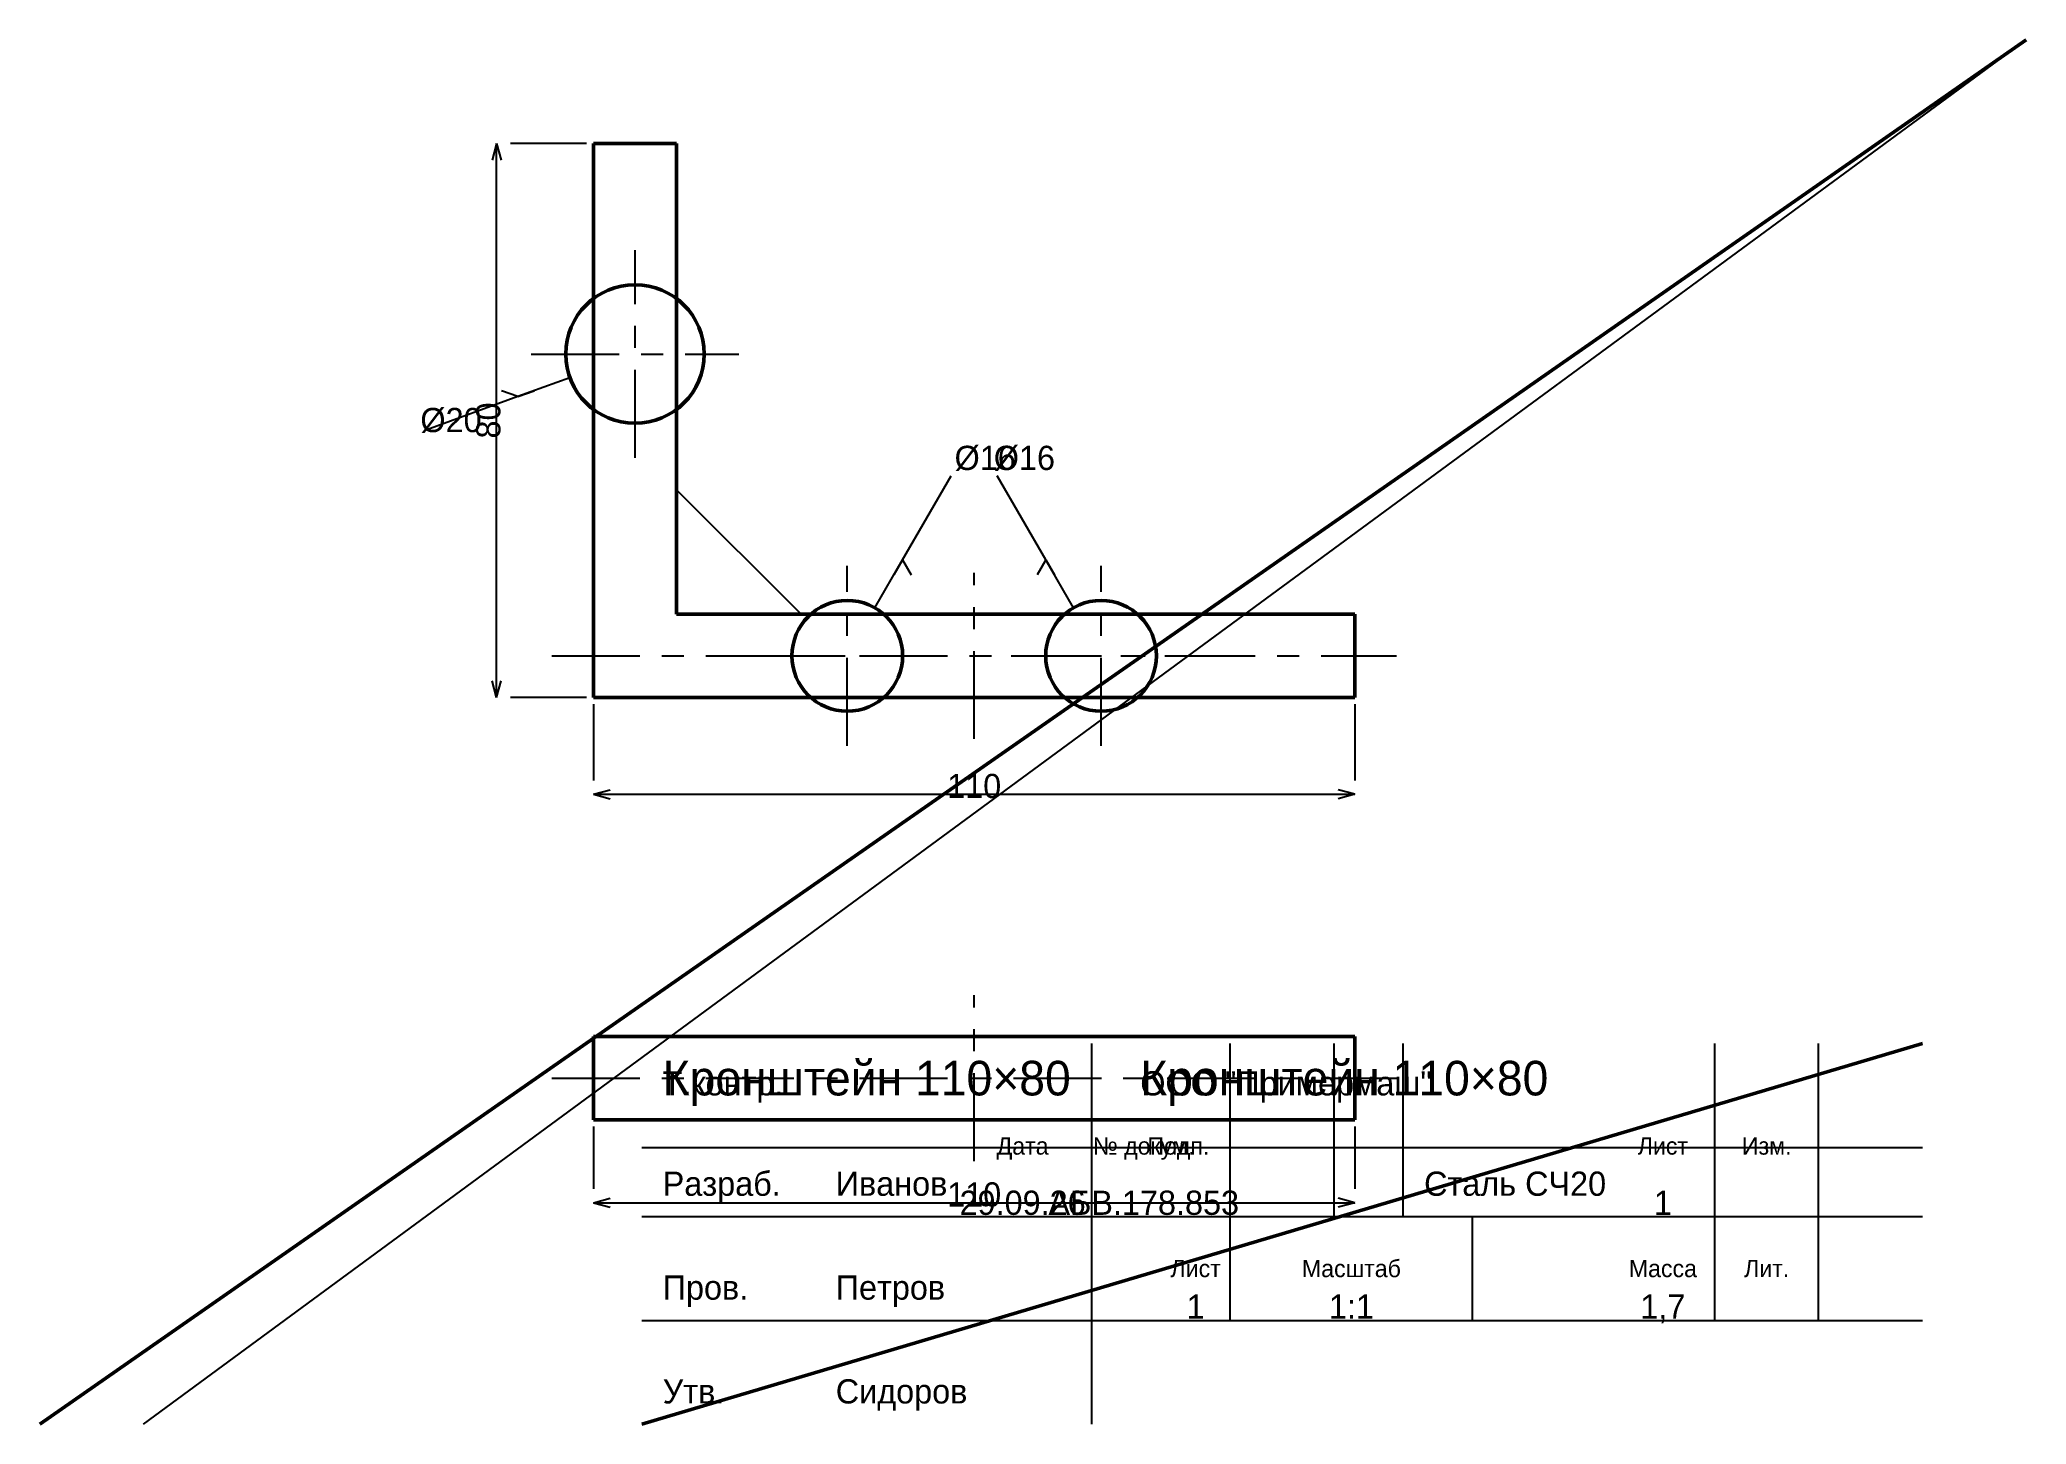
# Model space of a CAD drawing. Header units: millimetres. Extents: x 5 to 292, y 5 to 205.
import ezdxf
from ezdxf.enums import TextEntityAlignment as Align

# ---------------------------------------------------------------- set-up
doc = ezdxf.new("R2010")
doc.units = ezdxf.units.MM
doc.linetypes.add('CENTER', pattern=[22.225, 12.7, -3.175, 3.175, -3.175])
doc.linetypes.add('DASHED', pattern=[9, 6, -3])
for name, color, linetype, lineweight in [('AXIS', 7, 'CENTER', 25), ('DIMS', 7, 'CONTINUOUS', 25), ('MAIN', 7, 'CONTINUOUS', 50), ('TEXT', 7, 'CONTINUOUS', 25), ('THIN', 7, 'CONTINUOUS', 25)]:
    doc.layers.add(name, color=color, linetype=linetype, lineweight=lineweight)

msp = doc.modelspace()

# ---------------------------------------------------------------- linework, layer by layer
at = {"layer": 'AXIS', "linetype": 'CENTER', "lineweight": 25}
for p, q in [((91, 144.6), (91, 174.6)), ((76, 159.6), (106, 159.6)), ((121.667, 103), (121.667, 129)), ((140, 104), (140, 128)), ((158.333, 103), (158.333, 129)), ((79, 116), (201, 116)), ((108.667, 116), (134.667, 116)), ((145.333, 116), (171.333, 116)), ((140, 43), (140, 67)), ((79, 55), (201, 55))]:
    msp.add_line(p, q, dxfattribs=at)
at = {"layer": 'DIMS', "linetype": 'CONTINUOUS', "lineweight": 25}
for p, q in [((71, 190), (70.353, 187.585)), ((71, 110), (71, 190)), ((71, 190), (71.647, 187.585)), ((84, 190), (73, 190)), ((81.603, 156.18), (74.086, 153.444)), ((74.086, 153.444), (60.93, 148.655)), ((74.086, 153.444), (71.736, 154.299)), ((74.086, 153.444), (76.435, 154.299)), ((129.667, 129.856), (136.667, 141.981)), ((150.333, 129.856), (143.333, 141.981)), ((125.667, 122.928), (129.667, 129.856)), ((129.667, 129.856), (128.417, 127.691)), ((129.667, 129.856), (130.917, 127.691)), ((150.333, 129.856), (149.083, 127.691)), ((154.333, 122.928), (150.333, 129.856)), ((150.333, 129.856), (151.583, 127.691)), ((71, 110), (70.353, 112.415)), ((71, 110), (71.647, 112.415)), ((84, 110), (73, 110)), ((85, 109), (85, 98)), ((195, 109), (195, 98)), ((85, 96), (87.415, 96.647)), ((85, 96), (195, 96)), ((85, 96), (87.415, 95.353)), ((195, 96), (192.585, 96.647)), ((195, 96), (192.585, 95.353)), ((85, 48), (85, 39)), ((195, 48), (195, 39)), ((85, 37), (87.415, 37.647)), ((195, 37), (192.585, 37.647)), ((85, 37), (195, 37)), ((85, 37), (87.415, 36.353)), ((195, 37), (192.585, 36.353))]:
    msp.add_line(p, q, dxfattribs=at)
at = {"layer": 'MAIN', "linetype": 'CONTINUOUS', "lineweight": 50}
for p, q in [((5, 5), (292, 205)), ((97, 190), (85, 190)), ((85, 190), (85, 110)), ((97, 122), (97, 190)), ((195, 122), (97, 122)), ((195, 110), (195, 122)), ((85, 110), (195, 110)), ((85, 61), (195, 61)), ((85, 49), (85, 61)), ((195, 49), (195, 61)), ((92, 5), (277, 60)), ((85, 49), (195, 49))]:
    msp.add_line(p, q, dxfattribs=at)
for centre, radius in [((91, 159.6), 10), ((121.667, 116), 8), ((158.333, 116), 8)]:
    msp.add_circle(centre, radius, dxfattribs=at)
at = {"layer": 'THIN', "linetype": 'CONTINUOUS', "lineweight": 25}
for p, q in [((20, 5), (292, 205)), ((115, 122), (97, 140)), ((97, 122), (115, 122)), ((157, 5), (157, 60)), ((177, 35), (177, 60)), ((192, 35), (192, 60)), ((202, 35), (202, 60)), ((247, 35), (247, 60)), ((262, 35), (262, 60)), ((92, 45), (277, 45)), ((92, 35), (277, 35)), ((177, 20), (177, 35)), ((212, 20), (212, 35)), ((247, 20), (247, 35)), ((262, 20), (262, 35)), ((92, 20), (277, 20))]:
    msp.add_line(p, q, dxfattribs=at)
at = {"layer": 'THIN', "linetype": 'DASHED', "lineweight": 25}
for p, q in [((113.667, 61), (129.667, 61)), ((150.333, 61), (166.333, 61))]:
    msp.add_line(p, q, dxfattribs=at)

# ---------------------------------------------------------------- texts
at = {"layer": 'DIMS', "linetype": 'CONTINUOUS', "lineweight": 25}
msp.add_text('80', height=3.5, rotation=90, dxfattribs=at).set_placement((69.8, 150), align=Align.MIDDLE_CENTER)
for s, p in [('%%c20', (59.99, 148.313)), ('%%c16', (137.167, 142.847)), ('%%c16', (142.833, 142.847))]:
    msp.add_text(s, height=3.5, dxfattribs=at).set_placement(p)
for p in [(140, 97.2), (140, 38.2)]:
    msp.add_text('110', height=3.5, dxfattribs=at).set_placement(p, align=Align.MIDDLE_CENTER)
at = {"layer": 'TEXT', "linetype": 'CONTINUOUS', "lineweight": 25}
for s, height, p in [('Кронштейн 110×80', 5, (95, 52.5)), ('Кронштейн 110×80', 5, (164, 52.5)), ('Т.контр.', 3.5, (95, 52.5)), ('ООО "Примермаш"', 3.5, (164, 52.5)), ('Разраб.', 3.5, (95, 38)), ('Иванов', 3.5, (120, 38)), ('Сталь СЧ20', 3.5, (205, 38)), ('Пров.', 3.5, (95, 23)), ('Петров', 3.5, (120, 23)), ('Утв.', 3.5, (95, 8)), ('Сидоров', 3.5, (120, 8))]:
    msp.add_text(s, height=height, dxfattribs=at).set_placement(p)
for s, height, p in [('Дата', 2.5, (147, 45.2)), ('№ докум.', 2.5, (164.5, 45.2)), ('Подп.', 2.5, (169.5, 45.2)), ('Лист', 2.5, (239.5, 45.2)), ('Изм.', 2.5, (254.5, 45.2)), ('29.09.26', 3.5, (147, 37)), ('АБВ.178.853', 3.5, (164.5, 37)), ('1', 3.5, (239.5, 37)), ('Лист', 2.5, (172, 27.5)), ('Масштаб', 2.5, (194.5, 27.5)), ('Масса', 2.5, (239.5, 27.5)), ('Лит.', 2.5, (254.5, 27.5)), ('1', 3.5, (172, 22)), ('1:1', 3.5, (194.5, 22)), ('1,7', 3.5, (239.5, 22))]:
    msp.add_text(s, height=height, dxfattribs=at).set_placement(p, align=Align.MIDDLE_CENTER)

doc.saveas('drawing.dxf')
